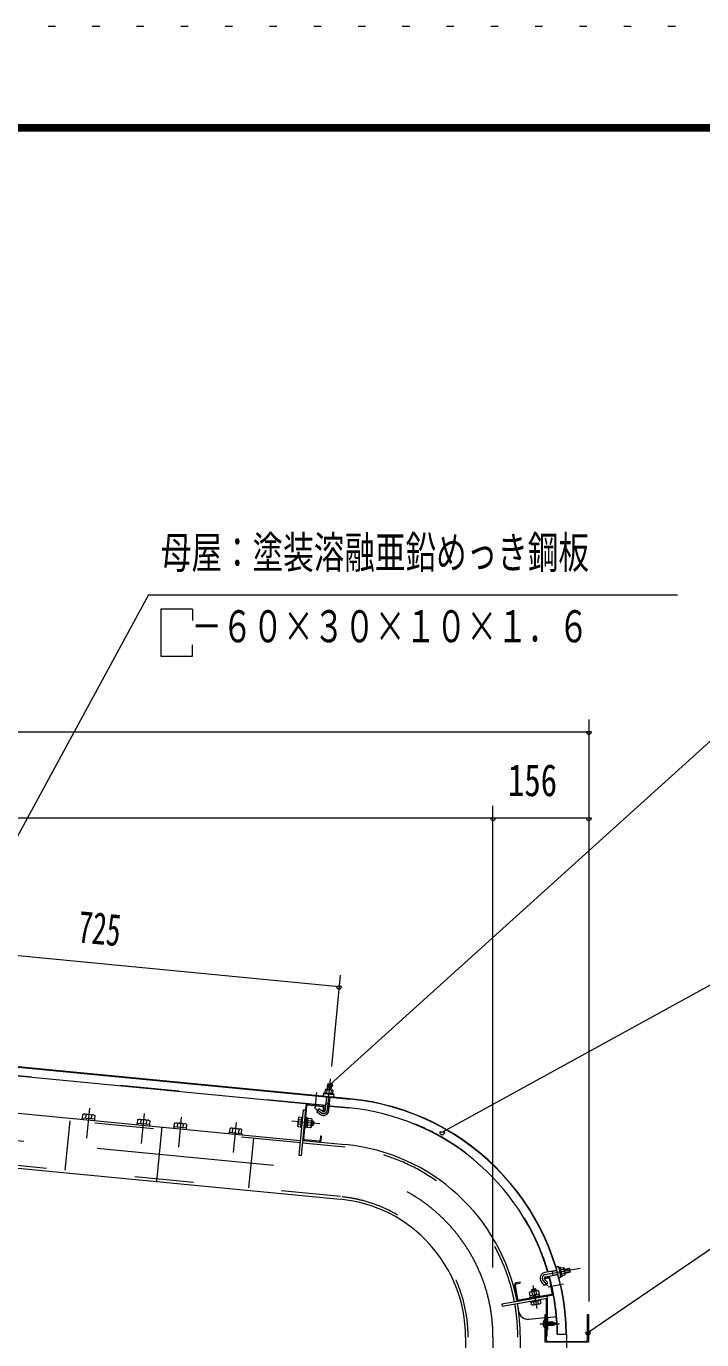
# Model space of a CAD drawing. Units: millimetres, scale not verified. Extents: x -25848 to 25858, y -10500 to 10500.
# Drawn here: x 18749 to 21495, y 5162 to 10500 of the extents above; entities that cross this region are included whole.
import ezdxf
from ezdxf.enums import TextEntityAlignment as Align

# ---------------------------------------------------------------- set-up
doc = ezdxf.new("R2010")
doc.units = ezdxf.units.MM
doc.header["$LTSCALE"] = 60
for name, pattern in [('USER2', [10, 4, -6]), ('USER3', [24, 12, -5, 2, -5]), ('USER4', [3, 0.5, -2.5])]:
    doc.linetypes.add(name, pattern=pattern)
for name, color, linetype, lineweight in [('0-6_2-02BOLD', 7, 'Continuous', 18), ('0-7_2-12HIDDEN', 3, 'USER2', 18), ('0-8_2-22CENTER', 3, 'USER3', 18), ('0-9_2-42THIN', 4, 'Continuous', 18), ('0-A_2-52DIM', 3, 'Continuous', 18), ('0-C_F-F1PAPER', 5, 'Continuous', 18), ('0-D_F-E_J_ADD', 5, 'USER4', 18)]:
    doc.layers.add(name, color=color, linetype=linetype, lineweight=lineweight)
doc.styles.add('ＭＳ ゴシック', font='')
doc.styles.get('ＭＳ ゴシック').set_extended_font_data('MS Gothic')

msp = doc.modelspace()

# ---------------------------------------------------------------- linework, layer by layer
at = {"layer": '0-6_2-02BOLD'}
for p, q in [((20064.74, 6141.83), (16141.13, 6519.63)), ((16182.57, 6514.38), (20064.62, 6140.58)), ((19966.58, 6113.6), (18177.36, 6285.89)), ((18068.42, 6145.68), (19864.61, 5972.73)), ((19970.05, 6149.69), (19964.77, 6094.78)), ((19970.9, 6164.92), (19972.13, 6177.67)), ((19979.7, 6093.34), (19984.99, 6148.25)), ((19988.29, 6176.11), (19987.06, 6163.36)), ((19876.6, 6097.15), (19884.55, 6096.38)), ((19877.32, 5979.54), (19890.16, 6112.92)), ((19894.53, 6116.52), (19953.26, 6110.87)), ((19967.47, 6122.85), (19982.4, 6121.41)), ((19981.51, 6112.17), (20061.15, 6104.5)), ((18991.3, 6077.15), (18989.84, 6061.98)), ((19014.27, 6059.63), (19015.73, 6074.8)), ((19215.29, 6055.58), (19213.83, 6040.41)), ((19238.25, 6038.06), (19239.72, 6053.23)), ((19364.6, 6041.21), (19363.14, 6026.04)), ((19387.57, 6023.69), (19389.03, 6038.86)), ((19866.81, 6037.3), (19854.86, 6038.45)), ((19856.66, 6057.13), (19868.61, 6055.98)), ((19887.14, 6039.74), (19892.59, 6044.25)), ((19887.62, 6044.72), (19893.08, 6049.22)), ((19906.14, 6033.52), (19891.7, 6034.91)), ((19893.5, 6053.58), (19907.94, 6052.19)), ((19894.39, 6062.93), (19908.84, 6061.53)), ((19914.7, 6052.16), (19912.79, 6032.26)), ((19300.22, 6027.07), (19278.87, 5805.35)), ((19573.19, 6005.81), (19572.71, 6000.83)), ((19587.1, 6004.47), (19588.56, 6019.64)), ((19612.99, 6017.29), (19611.53, 6002.12)), ((19623.74, 6000.95), (19625.2, 6016.12)), ((19885.58, 6023.57), (19881.6, 6023.95)), ((19890.73, 6024.84), (19885.75, 6025.31)), ((19872.57, 5971.96), (20046.77, 5955.19)), ((19939.65, 5969.52), (19880.92, 5975.18)), ((20934, 5448.36), (20921.39, 5446.13)), ((20756.8, 5396.18), (20740.06, 5393.23)), ((20872.72, 5412.56), (20855.98, 5409.61)), ((20905.44, 5443.65), (20856.65, 5435.05)), ((20859.58, 5418.43), (20910.03, 5427.32)), ((20887.6, 5351.21), (20877.42, 5408.92)), ((20891.05, 5423.98), (20888.12, 5440.59)), ((20924.21, 5430.14), (20936.82, 5432.37)), ((20733.57, 5383.96), (20743.81, 5325.86)), ((20747.76, 5326.55), (20737.51, 5384.66)), ((20884.35, 5346.58), (20752.39, 5323.31)), ((20821.86, 5366.28), (20802.16, 5362.8)), ((20803.94, 5356.27), (20806.46, 5341.98)), ((20811.64, 5337.82), (20815.69, 5343.61)), ((20816.57, 5338.69), (20820.62, 5344.48)), ((20824.93, 5345.24), (20822.42, 5359.53)), ((20810.8, 5317.36), (20812.89, 5305.53)), ((20831.37, 5308.79), (20829.28, 5320.62)), ((20863.45, 5252.53), (20863.45, 5330.7)), ((20867.19, 5331.36), (20867.19, 5252.53)), ((20791.96, 5246.21), (20859.2, 5252.26)), ((20867.19, 5252.98), (20904.01, 5256.29)), ((20868.79, 5233.53), (20868.44, 5234.41)), ((20873.6, 5235.03), (20876.3, 5220.03)), ((20883.19, 5235.03), (20885.89, 5220.03)), ((20885, 5233.53), (20887.99, 5233.53)), ((20893.39, 5231.85), (20893.99, 5233.22)), ((20898.8, 5229.69), (20899.4, 5231.07)), ((20869.1, 5221.53), (20868.44, 5221.53)), ((20870.9, 5220.03), (20871.5, 5221.53)), ((20879.89, 5221.53), (20880.49, 5220.03)), ((20887.09, 5220.03), (20887.7, 5221.53)), ((20892.49, 5221.23), (20893.09, 5223.09)), ((20896.7, 5222.91), (20897.89, 5223.39)), ((20898.49, 5225.25), (20901.48, 5226.44)), ((20901.7, 5228.53), (20904.2, 5227.53)), ((20904.2, 5227.53), (20902.58, 5226.88)), ((20907.69, 5184.84), (20945.19, 5184.84)), ((20535.02, 5172.43), (20535.02, 4609.93)), ((20757.77, 4609.93), (20757.77, 5172.43))]:
    msp.add_line(p, q, dxfattribs=at)
for points in [[(16243.86, 6321.37), (16235.68, 6314.62), (16215.76, 6107.82), (16222.51, 6099.64), (20025.42, 5733.46)], [(19972.87, 6178.86), (19974.98, 6200.79), (19989.91, 6199.35), (19987.8, 6177.43)], [(19989.91, 6199.35), (19988.78, 6200.72), (19976.34, 6201.92), (19974.98, 6200.79)], [(19995.14, 6162.59), (19996.37, 6175.34), (19994.33, 6176.79), (19966.33, 6179.49), (19964.05, 6178.45), (19962.82, 6165.7)], [(19886.18, 6113.31), (19866.58, 5909.75), (19858.62, 5910.52), (19876.59, 6097.15)], [(19954.42, 6090.07), (19938.56, 6101.39), (19929.85, 6089.18), (19945.72, 6077.86)], [(19956.86, 6106.5), (19955.23, 6089.58), (19959.21, 6089.19), (19960.84, 6106.11)], [(19027.71, 6053.31), (19028.19, 6058.29), (18975.93, 6063.32), (18975.45, 6058.34)], [(18977.63, 6063.16), (18979.09, 6078.33), (18983.2, 6080.2), (19024.26, 6076.24), (19027.94, 6073.62), (19026.48, 6058.45)], [(19251.7, 6031.75), (19252.17, 6036.72), (19199.91, 6041.75), (19199.43, 6036.78)], [(19201.62, 6041.59), (19203.08, 6056.76), (19207.19, 6058.64), (19248.25, 6054.68), (19251.93, 6052.06), (19250.47, 6036.89)], [(19350.93, 6027.21), (19352.39, 6042.38), (19356.5, 6044.26), (19397.56, 6040.3), (19401.24, 6037.68), (19399.78, 6022.51)], [(19869.51, 6065.32), (19857.55, 6066.47), (19855.54, 6063.64), (19852.51, 6032.28), (19853.95, 6029.12), (19865.91, 6027.96)], [(19869.65, 6025.11), (19865.67, 6025.49), (19869.75, 6067.79), (19873.73, 6067.41)], [(19885.58, 6023.57), (19889.66, 6065.88), (19885.67, 6066.26)], [(19889.49, 6064.13), (19894.46, 6063.65), (19890.73, 6024.84)], [(19908.84, 6061.53), (19910.28, 6058.36), (19907.26, 6027.01), (19905.24, 6024.18), (19890.8, 6025.56)], [(19909.73, 6052.64), (19914.7, 6052.16), (19918.08, 6048.07), (19916.88, 6035.63), (19912.79, 6032.26), (19907.81, 6032.74)], [(19401.01, 6017.37), (19401.48, 6022.35), (19349.22, 6027.38), (19348.74, 6022.4)], [(19573.19, 6005.81), (19625.45, 6000.78), (19624.97, 5995.8)], [(19625.2, 6016.12), (19621.53, 6018.74), (19580.46, 6022.69), (19576.35, 6020.82), (19574.89, 6005.65)], [(19948, 5972.73), (19949.62, 5989.65), (19945.64, 5990.03), (19944.01, 5973.12)], [(20919.98, 5454.13), (20932.59, 5456.35), (20934.2, 5454.43), (20939.09, 5426.74), (20938.23, 5424.38), (20925.62, 5422.15)], [(20937.95, 5433.2), (20959.65, 5437.03), (20957.04, 5451.8), (20935.35, 5447.97)], [(20959.65, 5437.03), (20960.67, 5438.47), (20958.49, 5450.79), (20957.04, 5451.8)], [(20740.75, 5389.29), (20757.49, 5392.24), (20756.8, 5396.18)], [(20856.24, 5409.27), (20868.78, 5394.34), (20855.84, 5383.49), (20843.31, 5398.42)], [(20855.98, 5409.61), (20855.28, 5413.55), (20872.03, 5416.5)], [(20885.05, 5342.64), (20682.72, 5306.96), (20684.1, 5299.08), (20868.59, 5331.61), (20867.19, 5339.49)], [(20797.22, 5340.35), (20794.7, 5354.64), (20797.36, 5356.88), (20828.39, 5362.35), (20831.66, 5361.16), (20834.18, 5346.87)], [(20796.33, 5331.06), (20795.64, 5334.99), (20837.5, 5342.37), (20838.19, 5338.44)], [(20835.77, 5342.07), (20834.9, 5347), (20796.5, 5340.23), (20797.36, 5335.3)], [(20822.72, 5361.35), (20821.86, 5366.28), (20817.51, 5369.32), (20805.2, 5367.14), (20802.16, 5362.8), (20803.03, 5357.88)], [(20798.42, 5319.24), (20799.11, 5315.3), (20840.97, 5322.68), (20840.28, 5326.62)], [(20838.51, 5322.25), (20840.61, 5310.42), (20837.93, 5308.19), (20806.92, 5302.71), (20803.65, 5303.9), (20801.56, 5315.73)], [(20859.2, 5209.83), (20858.15, 5209.83), (20858.15, 5245.23), (20859.2, 5245.23)], [(20862.19, 5252.53), (20868.44, 5252.53), (20868.44, 5202.53), (20862.19, 5202.53)], [(20868.44, 5233.64), (20870.9, 5220.03), (20869.7, 5220.03), (20868.44, 5226.98)], [(20871.8, 5233.53), (20868.79, 5233.53), (20871.5, 5221.53), (20874.49, 5221.53)], [(20875.1, 5220.03), (20874.49, 5221.53), (20871.8, 5233.53), (20872.4, 5235.03)], [(20877.8, 5235.03), (20877.19, 5233.53), (20874.2, 5233.53), (20876.9, 5221.53), (20876.3, 5220.03), (20875.1, 5220.03), (20872.4, 5235.03), (20873.6, 5235.03), (20874.2, 5233.53)], [(20876.9, 5221.53), (20879.89, 5221.53), (20877.19, 5233.53)], [(20881.7, 5220.03), (20880.49, 5220.03), (20877.8, 5235.03), (20879, 5235.03)], [(20879.6, 5233.53), (20879, 5235.03), (20881.7, 5220.03), (20882.3, 5221.53)], [(20885.29, 5221.53), (20882.3, 5221.53), (20879.6, 5233.53), (20882.59, 5233.53)], [(20890.69, 5222.13), (20889.19, 5221.53), (20887.7, 5221.53), (20885, 5233.53), (20884.4, 5235.03), (20883.19, 5235.03), (20882.59, 5233.53), (20885.29, 5221.53), (20885.89, 5220.03), (20887.09, 5220.03), (20884.4, 5235.03)], [(20895.79, 5230.89), (20898.49, 5225.25), (20897.89, 5223.39), (20895.19, 5232.74), (20893.99, 5233.22), (20896.7, 5222.91), (20896.1, 5224.29), (20893.09, 5223.09), (20890.39, 5233.05), (20889.79, 5234.91), (20888.59, 5235.03), (20891.29, 5220.76), (20890.69, 5222.13), (20887.99, 5233.53), (20888.59, 5235.03)], [(20889.79, 5234.91), (20892.49, 5221.23), (20891.29, 5220.76)], [(20890.39, 5233.05), (20893.39, 5231.85), (20896.1, 5224.29)], [(20901.5, 5226.45), (20898.8, 5229.69), (20895.72, 5230.92)], [(20863.45, 5202.53), (20863.45, 5176.98), (20867.19, 5176.98), (20867.19, 5202.53)], [(20868.44, 5224.42), (20869.1, 5221.53), (20869.7, 5220.03)]]:
    msp.add_lwpolyline(points, dxfattribs=at)
for points in [[(19998.5, 6158.25), (19958.69, 6162.08), (19959.07, 6166.06), (19998.89, 6162.23)], [(20926.27, 5418.44), (20922.33, 5417.75), (20915.39, 5457.14), (20919.33, 5457.84)], [(21026.2, 5155.53), (21031.2, 5160.53), (21031.2, 5265.03), (21034.19, 5265.03), (21034.19, 5152.53), (20859.2, 5152.53), (20859.2, 5265.03), (20862.19, 5265.03), (20862.19, 5160.53), (20867.19, 5155.53)], [(20902.1, 5225.07), (20899.4, 5231.07), (20900.6, 5230.59), (20903.3, 5225.55)]]:
    msp.add_lwpolyline(points, close=True, dxfattribs=at)
for centre, radius, start, end in [((19960.7, 6156.87), 5, 84.4998, 264.4998), ((19967.52, 6172.16), 7.19, 50.11574, 110.11574), ((19977.75, 6151.4), 26.87, 66.91203, 102.08795), ((19991.76, 6169.82), 7.19, 58.88425, 118.88425), ((19995.54, 6153.51), 5, 264.50061, 84.50061), ((19971.4, 5172.43), 972.62, 0.73094, 84.50003), ((19971.4, 5172.43), 973.88, 0.73001, 84.5), ((19894.15, 6112.54), 8, 84.4973, 174.4973), ((19894.15, 6112.54), 4, 84.4973, 174.4973), ((19958.24, 6095.41), 21.56, 234.5, 354.5), ((19952.88, 6106.88), 4, 354.5092, 84.50122), ((19952.88, 6106.88), 8, 354.50143, 84.50122), ((19958.24, 6095.41), 6.57, 234.5, 354.5), ((19971.4, 5172.43), 936.38, 16.43245, 84.5), ((18984.51, 6070.57), 9.46, 44.06885, 84.5), ((19000.43, 6043.93), 34.45, 63.6357, 105.3643), ((19021.14, 6067.04), 9.46, 84.5, 124.92831), ((19208.5, 6049), 9.46, 44.06885, 84.5), ((19224.42, 6022.37), 34.45, 63.6357, 105.3643), ((19245.13, 6045.47), 9.46, 84.5, 124.92831), ((19357.81, 6034.63), 9.46, 44.06885, 84.5), ((19373.73, 6007.99), 34.45, 63.6357, 105.3643), ((19394.44, 6031.1), 9.46, 84.5, 124.92831), ((19859.83, 6033.26), 7.19, 133.77223, 174.49905), ((19880.05, 6045.45), 26.15, 153.47365, 195.52446), ((19862.53, 6061.28), 7.19, 174.49905, 215.22588), ((19882.74, 6045.19), 26.15, 333.47365, 15.52446), ((19900.27, 6029.37), 7.19, 354.49905, 35.22588), ((19902.96, 6057.39), 7.19, 313.77223, 354.49905), ((19581.77, 6013.06), 9.46, 44.06885, 84.5), ((19597.69, 5986.43), 34.45, 63.6357, 105.3643), ((19618.41, 6009.53), 9.46, 84.5, 124.92831), ((19881.3, 5979.16), 8, 174.4973, 264.48845), ((19881.3, 5979.16), 4, 174.4973, 264.48845), ((19940.03, 5973.5), 8, 264.49953, 354.50208), ((19940.03, 5973.5), 4, 264.49953, 354.5092), ((19971.4, 5172.43), 786.38, 10.65315, 84.50005), ((19971.4, 5172.43), 563.62, 0, 84.50003), ((20909.96, 5453.64), 5.95, 10.01471, 190.01471), ((20927.45, 5451.33), 7.19, 335.62325, 35.62325), ((20910.18, 5435.91), 26.87, 352.41954, 27.59546), ((20741.44, 5385.35), 8, 100.00313, 190.00211), ((20860.55, 5412.89), 22.5, 99.99847, 220.00092), ((20860.55, 5412.89), 5.62, 100.00249, 220.00249), ((20873.42, 5408.62), 8, 75.34628, 100.00198), ((20873.42, 5408.62), 4, 14.67992, 100.00677), ((19971.4, 5172.43), 936.38, 0.75925, 15.39432), ((20917.75, 5419.47), 4.21, 190.00774, 10.00774), ((20931.69, 5427.34), 7.19, 344.39175, 44.39175), ((20741.44, 5385.35), 4, 100.00652, 190.00652), ((20800.27, 5350.09), 7.19, 59.27591, 100.00273), ((20817.42, 5333.86), 26.15, 78.97455, 121.02536), ((20827.98, 5354.98), 7.19, 100.00273, 140.72955), ((20883.66, 5350.52), 4, 280.00652, 10.00652), ((20883.66, 5350.52), 8, 280.00217, 340.37393), ((20751.7, 5327.24), 8, 190.01096, 280.00211), ((19971.4, 5172.43), 786.38, 0, 10.0701), ((19971.41, 5172.34), 786.38, 7.7531, 10.07008), ((20751.7, 5327.24), 4, 190.01537, 280.00652), ((20807.32, 5310.08), 7.19, 280.00273, 320.72955), ((20817.89, 5331.2), 26.15, 258.97455, 301.02536), ((20835.04, 5314.97), 7.19, 239.27591, 280.00273), ((20787.75, 5283.48), 37.5, 187.75275, 276.44838), ((20873, 5227.53), 23.1, 129.98303, 230.0168), ((20861.45, 5227.53), 11.55, 137.75334, 222.24648)]:
    msp.add_arc(centre, radius, start, end, dxfattribs=at)
at = {"layer": '0-7_2-12HIDDEN'}
for p, q in [((19966.7, 6114.85), (18177.48, 6287.13)), ((20026.42, 5743.91), (16235.96, 6108.89)), ((19863.6, 5962.27), (18067.41, 6135.23)), ((19981.63, 6113.41), (20061.26, 6105.74)), ((18925.94, 6052.56), (18906.6, 5851.74)), ((19672.49, 5980.68), (19653.15, 5779.85)), ((20045.76, 5944.74), (19871.56, 5961.51)), ((20545.52, 4609.93), (20545.52, 5172.43)), ((20747.27, 4609.93), (20747.27, 5172.43))]:
    msp.add_line(p, q, dxfattribs=at)
for radius, start, end in [(937.62, 16.42381, 84.5), (775.88, 10.662, 84.50003), (574.12, 0, 84.50003), (937.62, 0.75822, 15.3871), (775.88, 0, 10.07104)]:
    msp.add_arc((19971.4, 5172.43), radius, start, end, dxfattribs=at)
at = {"layer": '0-8_2-22CENTER'}
for p, q in [((16170.97, 6216.49), (20036.09, 5844.33)), ((19984.64, 6222.86), (19972.23, 6094.06)), ((19929.07, 6167.44), (19922.69, 6101.25)), ((19006.13, 6103.11), (18994.39, 5981.17)), ((19926.16, 6101.02), (19950.07, 6083.97)), ((19218.37, 5959.6), (19230.12, 6081.54)), ((19379.43, 6067.17), (19367.68, 5945.23)), ((19591.65, 5923.66), (19603.39, 6045.6)), ((19942.36, 6039.45), (19829.13, 6050.36)), ((21000.19, 5451.79), (20858.11, 5426.73)), ((20849.78, 5403.85), (20868.66, 5381.35)), ((20808.72, 5383.19), (20825.14, 5290.04)), ((20870.28, 5378.11), (20932.59, 5389.09)), ((20836.96, 5227.53), (20916.89, 5227.53)), ((20646.4, 5172.43), (20646.4, -930.07))]:
    msp.add_line(p, q, dxfattribs=at)
msp.add_lwpolyline([(20945.91, 5184.84), (20945.91, 1409.63), (21252.77, 1297.94)], dxfattribs=at)
for centre, radius, start, end in [((19958.24, 6095.41), 14.06, 234.5, 354.5), ((19971.4, 5172.43), 675, 0, 84.50003), ((20860.55, 5412.89), 14.06, 100.00238, 219.99998)]:
    msp.add_arc(centre, radius, start, end, dxfattribs=at)
at = {"layer": '0-9_2-42THIN'}
for p, q in [((19976.34, 6201.92), (19974.11, 6178.75)), ((19986.55, 6177.54), (19988.78, 6200.72)), ((19968.72, 6122.73), (19971.3, 6149.56)), ((19983.74, 6148.37), (19981.16, 6121.52)), ((19967.02, 6118.2), (19968.72, 6122.73)), ((19981.16, 6121.53), (19981.95, 6116.77)), ((19908.06, 6035.22), (19915.52, 6034.5)), ((19916.95, 6049.43), (19909.49, 6050.15)), ((20935.56, 5446.73), (20958.49, 5450.79)), ((20888.39, 5439.09), (20882.53, 5439.6)), ((20905.87, 5442.18), (20888.39, 5439.1)), ((20960.66, 5438.47), (20937.73, 5434.43)), ((20804.19, 5365.7), (20805.49, 5358.31)), ((20820.26, 5360.92), (20818.96, 5368.3))]:
    msp.add_line(p, q, dxfattribs=at)
msp.add_lwpolyline([(20885.46, 5422.99), (20890.79, 5425.48), (20909.63, 5428.8)], dxfattribs=at)
at = {"layer": '0-A_2-52DIM'}
for p, q in [((19246.39, 8189.93), (18142.52, 6156.37)), ((19246.39, 8189.93), (21396.4, 8189.93)), ((19425.18, 8131.37), (19425.18, 8084.56)), ((21036.39, 7682.47), (21036.39, 5317.44)), ((16036.4, 7632.46), (21036.39, 7632.46)), ((21046.39, 7632.46), (21026.39, 7632.46)), ((20646.4, 5455.97), (20646.4, 7332.47)), ((21036.39, 7282.47), (16036.4, 7282.47)), ((20656.4, 7282.46), (20636.4, 7282.46)), ((21046.39, 7282.46), (21026.39, 7282.46)), ((16086.48, 6977.09), (20020.78, 6598.25)), ((20025.12, 6643.3), (19989.43, 6272.64)), ((20030.78, 6598.25), (20010.78, 6598.25)), ((19995.33, 6199.55), (19975.33, 6199.55)), ((20450.1, 6006.15), (20430.1, 6006.15)), ((21042.46, 5192.54), (21022.46, 5192.54))]:
    msp.add_line(p, q, dxfattribs=at)
for points in [[(19425.18, 8131.37), (19296.39, 8131.37), (19296.39, 7939.93), (19425.18, 7939.93), (19425.18, 7986.75)], [(23696.39, 7744.93), (21696.39, 7744.93), (19985.33, 6199.55)], [(20440.1, 6006.15), (21696.39, 6694.93), (24296.39, 6694.93)], [(21032.46, 5192.54), (21696.39, 5644.93), (23396.4, 5644.93)]]:
    msp.add_lwpolyline(points, dxfattribs=at)
for centre in [(21036.39, 7632.46), (20646.4, 7282.46), (21036.39, 7282.46), (20020.78, 6598.25), (19985.33, 6199.55), (20440.1, 6006.15), (21032.46, 5192.54)]:
    msp.add_arc(centre, 10, 180, 0, dxfattribs=at)
at = {"layer": '0-C_F-F1PAPER'}
for points in [[(25357.81, -10000), (25357.81, 10100), (-3342.19, 10100), (-3342.19, -10000)], [(25355.3, -9997.5), (25355.3, 10097.5), (-3339.69, 10097.5), (-3339.69, -9997.5)], [(25352.81, -9995), (-3337.19, -9995), (-3337.19, 10095), (25352.81, 10095)], [(25350.31, -9992.5), (25350.31, 10092.5), (-3334.69, 10092.5), (-3334.69, -9992.5)], [(25347.81, -9990), (-3332.19, -9990), (-3332.19, 10090), (25347.81, 10090)], [(25345.31, -9987.5), (25345.31, 10087.5), (-3329.69, 10087.5), (-3329.69, -9987.5)], [(25342.8, -9985), (-3327.19, -9985), (-3327.19, 10085), (25342.8, 10085)], [(25340.31, -9982.5), (25340.31, 10082.5), (-3324.69, 10082.5), (-3324.69, -9982.5)], [(25337.81, -9980), (25337.81, 10080), (-3322.19, 10080), (-3322.19, -9980)], [(25335.31, -9977.5), (25335.31, 10077.5), (-3319.69, 10077.5), (-3319.69, -9977.5)], [(25332.81, -9975), (-3317.19, -9975), (-3317.19, 10075), (25332.81, 10075)]]:
    msp.add_lwpolyline(points, close=True, dxfattribs=at)
at = {"layer": '0-D_F-E_J_ADD'}
msp.add_lwpolyline([(25857.81, -10500), (-3842.19, -10500), (-3842.19, 10500), (25857.81, 10500)], close=True, dxfattribs=at)

# ---------------------------------------------------------------- texts
at = {"layer": '0-A_2-52DIM', "color": 7, "style": 'ＭＳ ゴシック'}
for s, width, p in [('母屋：塗装溶融亜鉛めっき鋼板', 0.7, (19296.39, 8257.7)), ('\u3000－６０×３０×１０×１．６', 0.7, (19296.39, 7957.69)), ('156', 0.75, (20707.5, 7332.46))]:
    msp.add_text(s, height=130.2, dxfattribs=dict(at, width=width)).set_placement(p, align=Align.BOTTOM_LEFT)
at = {"layer": '0-A_2-52DIM', "color": 7, "style": 'ＭＳ ゴシック', "width": 0.65}
msp.add_text('725', height=130.2, rotation=354.501, dxfattribs=at).set_placement((18951.46, 6738.89), align=Align.BOTTOM_LEFT)

doc.saveas('drawing.dxf')
